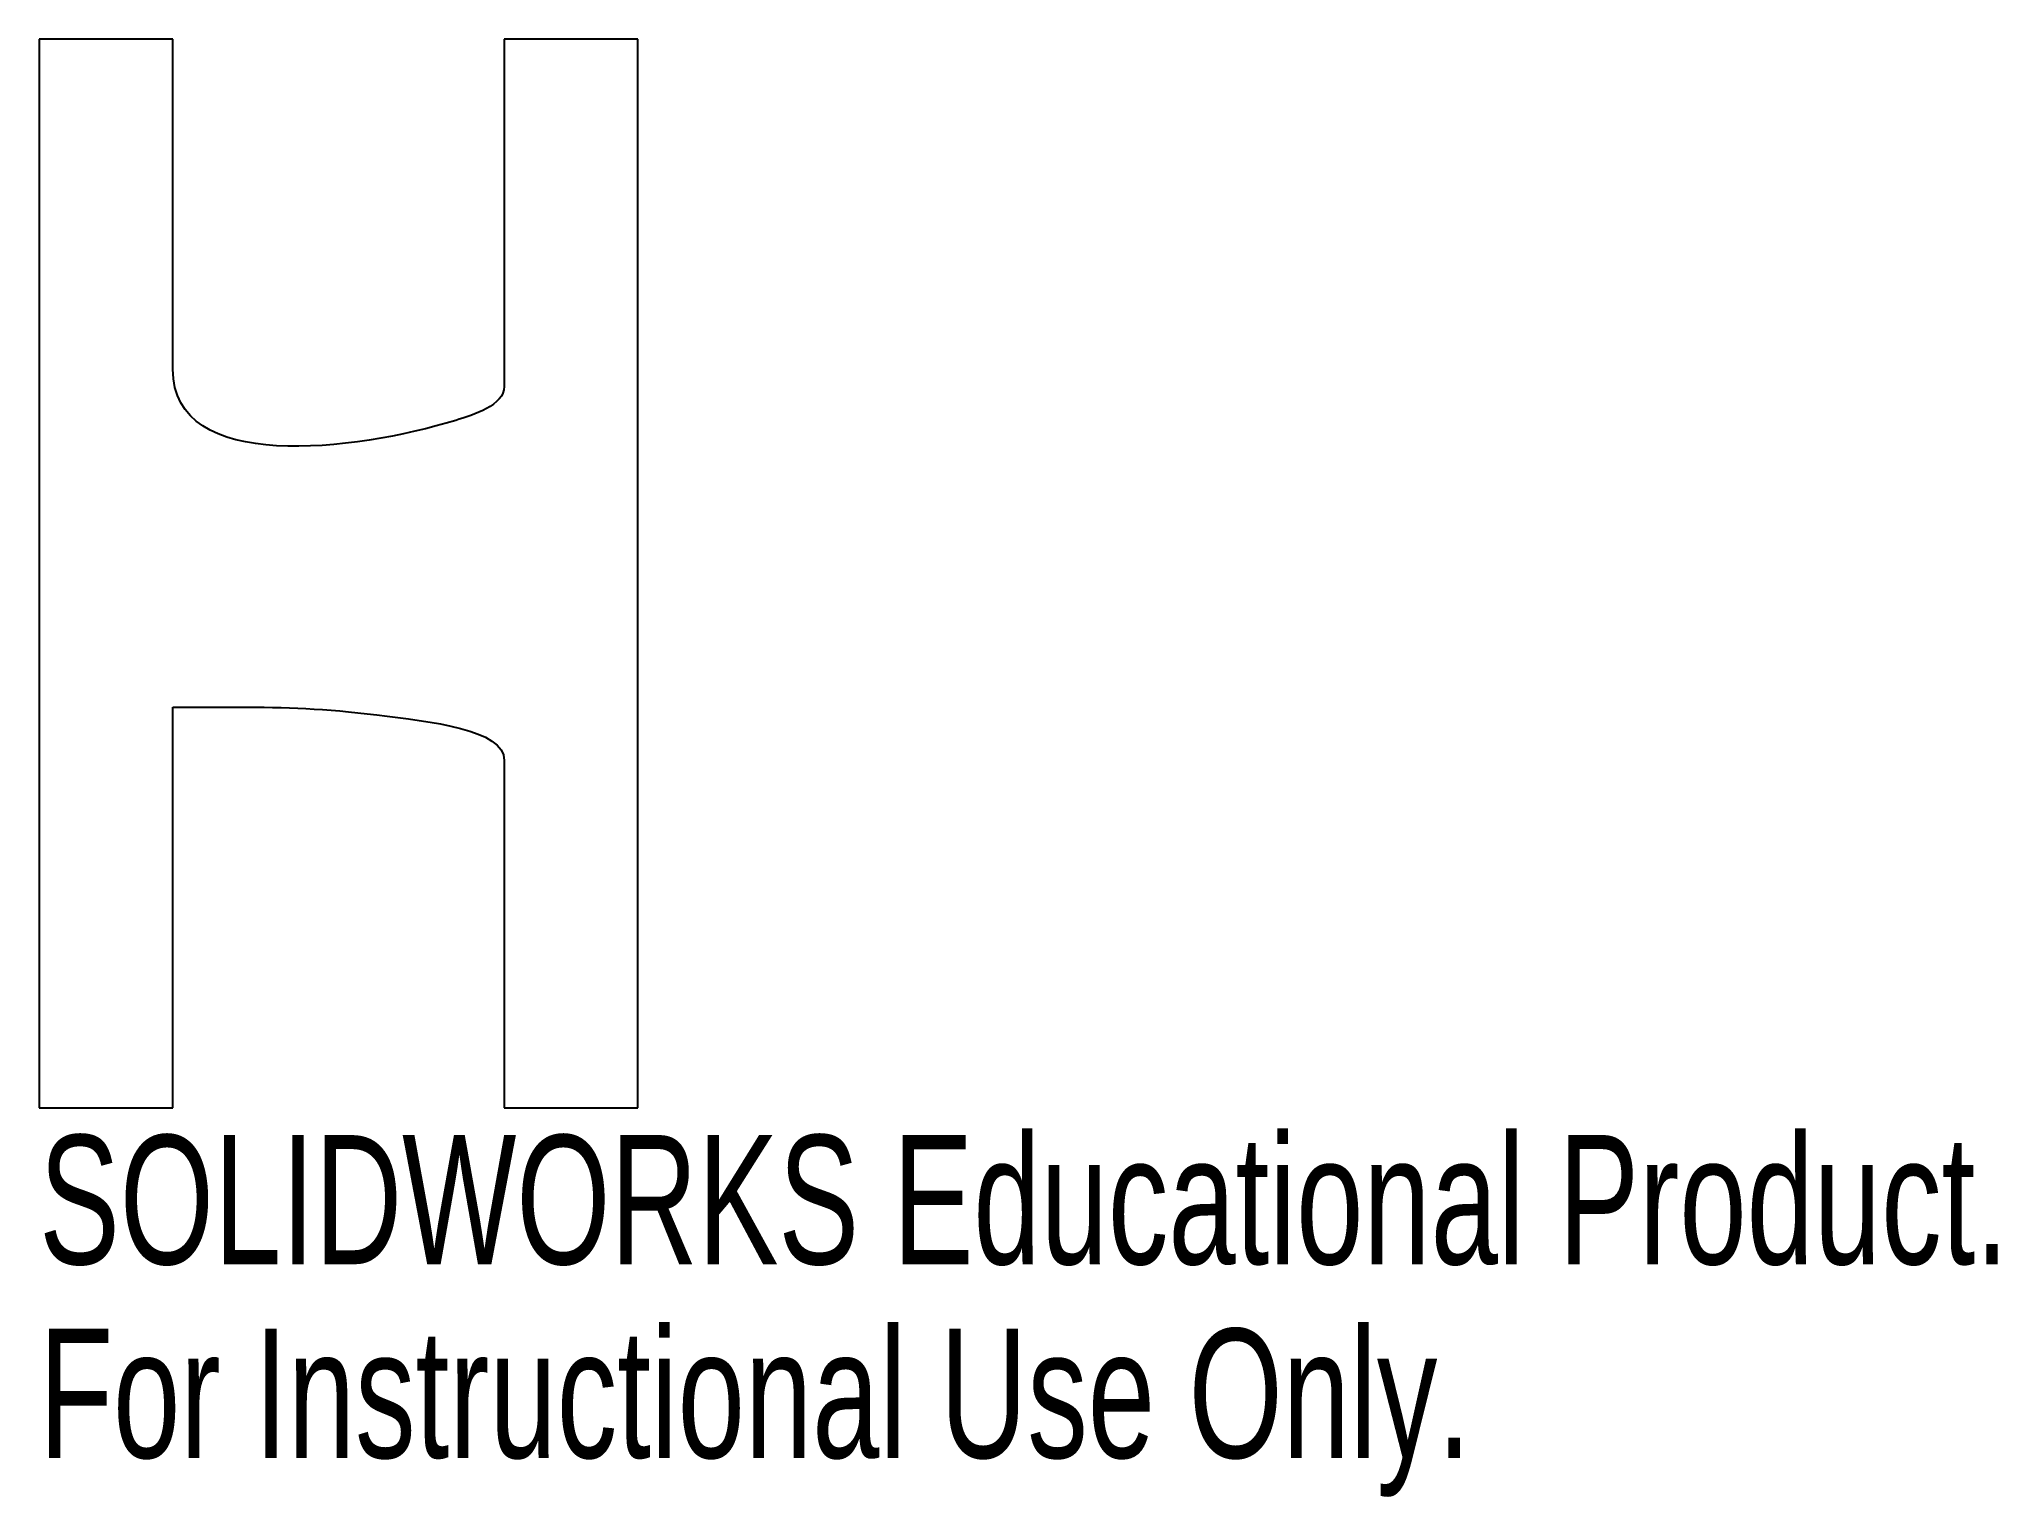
# Model space of a CAD drawing. Header units: millimetres. Extents: x 0 to 73.3, y -14.6 to 40.
import ezdxf

# ---------------------------------------------------------------- set-up
doc = ezdxf.new("R2010")
doc.units = ezdxf.units.MM
doc.styles.add('SLDTEXTSTYLE0', font='TXT', dxfattribs={"width": 0.7})

msp = doc.modelspace()

# ---------------------------------------------------------------- linework, layer by layer
at = {"color": 7, "linetype": 'Continuous', "lineweight": 25}
for p, q in [((5, 40), (0, 40)), ((0, 40), (0, 0)), ((5, 27.644), (5, 40)), ((22.4, 40), (17.4, 40)), ((17.4, 40), (17.4, 27)), ((22.4, 0), (22.4, 40)), ((5, 0), (5, 15)), ((5, 15), (7.4, 15)), ((17.4, 13), (17.4, 0)), ((0, 0), (5, 0)), ((17.4, 0), (22.4, 0))]:
    msp.add_line(p, q, dxfattribs=at)
for points in [[(15.582, 25.731), (11.827, 24.588), (5, 23.703), (5, 27.644)], [(17.4, 27), (17.4, 26.294), (16.24, 25.931), (15.582, 25.731)]]:
    msp.add_open_spline(points, degree=3, dxfattribs=at)
msp.add_open_spline([(7.4, 15), (9.285, 15), (10.647, 14.948), (14.627, 14.459), (17.4, 14.177), (17.4, 13)], degree=3, knots=[0, 0, 0, 0, 0.5, 0.5, 1, 1, 1, 1], dxfattribs=at)

# ---------------------------------------------------------------- texts
at = {"color": 7, "linetype": 'Continuous', "char_height": 4.83362, "attachment_point": 1, "style": 'SLDTEXTSTYLE0'}
for s, insert in [('SOLIDWORKS Educational Product.', (0, -1.02)), ('For Instructional Use Only.', (0, -8.27))]:
    msp.add_mtext(s, dxfattribs=dict(at, insert=insert))

doc.saveas('drawing.dxf')
